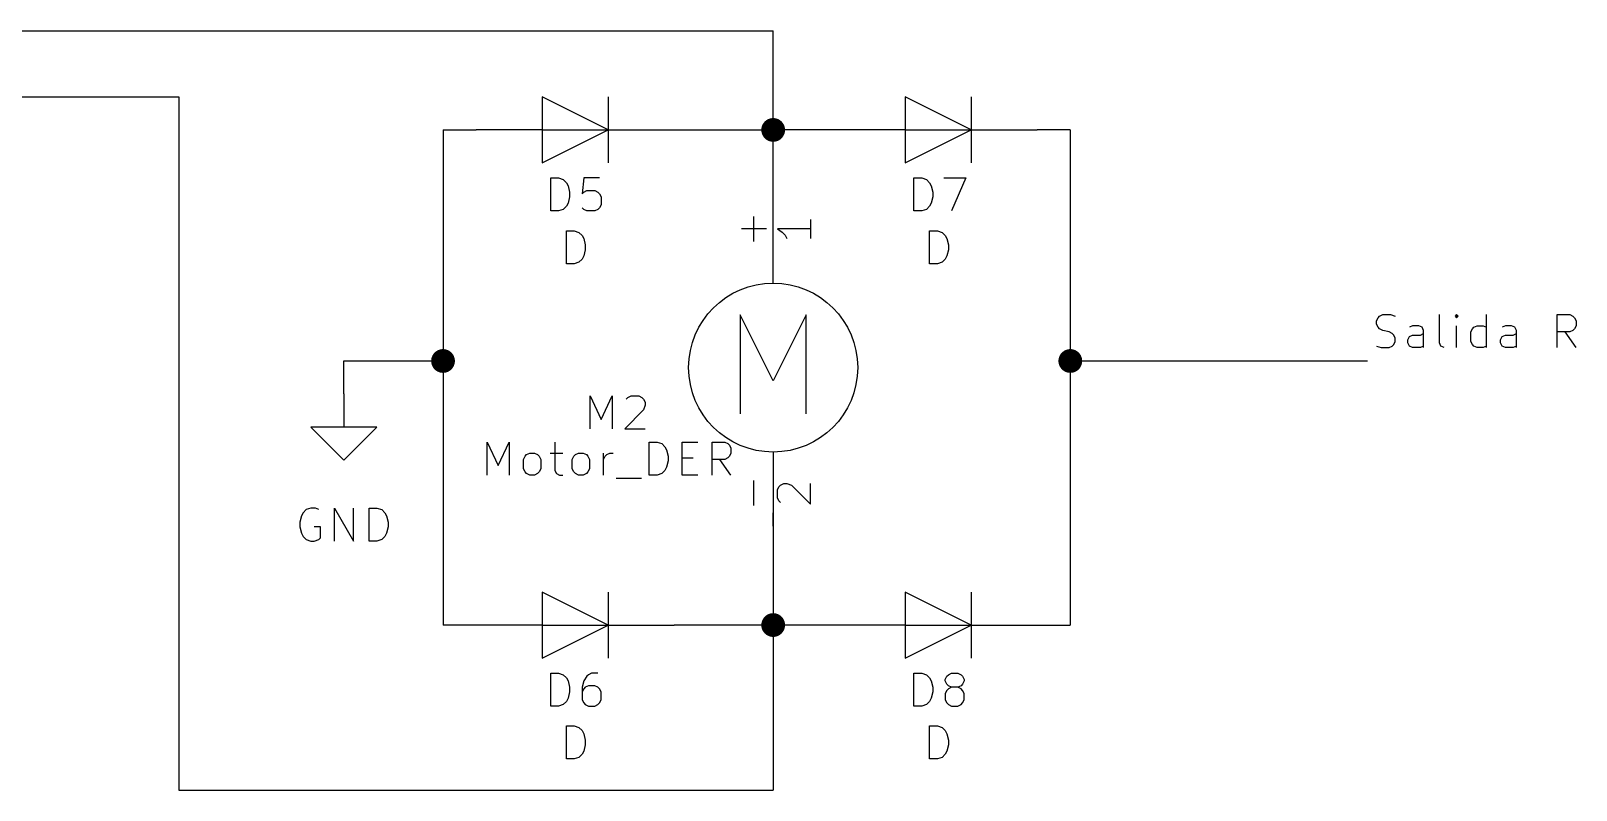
# Model space of a CAD drawing. Extents: x 0.4 to 11.3, y -7.9 to -0.4.
# Drawn here: x 2.926 to 5.266, y -5.1 to -3.95 of the extents above; entities that cross this region are included whole.
import ezdxf

# ---------------------------------------------------------------- set-up
doc = ezdxf.new("R2010")
doc.units = 0
doc.header["$MEASUREMENT"] = 0
for name, color, linetype in [('CYAN2', 4, 'CONTINUOUS'), ('GRAY1', 251, 'CONTINUOUS'), ('GREEN3', 91, 'CONTINUOUS'), ('RED2', 1, 'CONTINUOUS'), ('RED3', 11, 'CONTINUOUS')]:
    doc.layers.add(name, color=color, linetype=linetype)

msp = doc.modelspace()

# ---------------------------------------------------------------- linework, layer by layer
at = {"layer": 'CYAN2', "linetype": 'CONTINUOUS'}
for p, q in [((3.7131, -4.2228), (3.7131, -4.1728)), ((3.7131, -4.1728), (3.725, -4.1728)), ((3.7131, -4.2228), (3.7131, -4.1728)), ((3.7131, -4.1728), (3.725, -4.1728)), ((3.725, -4.1728), (3.7321, -4.1752)), ((3.725, -4.1728), (3.7321, -4.1752)), ((3.7321, -4.1752), (3.7369, -4.1799)), ((3.7321, -4.1752), (3.7369, -4.1799)), ((3.7369, -4.1799), (3.7393, -4.1847)), ((3.7369, -4.1799), (3.7393, -4.1847)), ((3.7393, -4.1847), (3.7417, -4.1942)), ((3.7393, -4.1847), (3.7417, -4.1942)), ((3.7631, -4.1728), (3.7607, -4.1966)), ((3.7631, -4.1728), (3.7607, -4.1966)), ((3.7869, -4.1728), (3.7631, -4.1728)), ((3.7869, -4.1728), (3.7631, -4.1728)), ((4.2631, -4.2228), (4.2631, -4.1728)), ((4.2631, -4.1728), (4.275, -4.1728)), ((4.2631, -4.2228), (4.2631, -4.1728)), ((4.2631, -4.1728), (4.275, -4.1728)), ((4.275, -4.1728), (4.2821, -4.1752)), ((4.275, -4.1728), (4.2821, -4.1752)), ((4.2821, -4.1752), (4.2869, -4.1799)), ((4.2821, -4.1752), (4.2869, -4.1799)), ((4.2869, -4.1799), (4.2893, -4.1847)), ((4.2869, -4.1799), (4.2893, -4.1847)), ((4.2893, -4.1847), (4.2917, -4.1942)), ((4.2893, -4.1847), (4.2917, -4.1942)), ((4.3083, -4.1728), (4.3417, -4.1728)), ((4.3083, -4.1728), (4.3417, -4.1728)), ((4.3417, -4.1728), (4.3202, -4.2228)), ((4.3417, -4.1728), (4.3202, -4.2228)), ((3.7393, -4.2109), (3.7369, -4.2157)), ((3.7393, -4.2109), (3.7369, -4.2157)), ((3.7417, -4.2014), (3.7393, -4.2109)), ((3.7417, -4.2014), (3.7393, -4.2109)), ((3.7417, -4.1942), (3.7417, -4.2014)), ((3.7417, -4.1942), (3.7417, -4.2014)), ((3.7607, -4.1966), (3.7631, -4.1942)), ((3.7607, -4.1966), (3.7631, -4.1942)), ((3.7631, -4.1942), (3.7679, -4.1919)), ((3.7631, -4.1942), (3.7679, -4.1919)), ((3.7679, -4.1919), (3.7798, -4.1919)), ((3.7679, -4.1919), (3.7798, -4.1919)), ((3.7798, -4.1919), (3.7845, -4.1942)), ((3.7798, -4.1919), (3.7845, -4.1942)), ((3.7845, -4.1942), (3.7869, -4.1966)), ((3.7845, -4.1942), (3.7869, -4.1966)), ((3.7869, -4.1966), (3.7893, -4.2014)), ((3.7869, -4.1966), (3.7893, -4.2014)), ((3.7893, -4.2014), (3.7893, -4.2133)), ((3.7893, -4.2014), (3.7893, -4.2133)), ((4.2893, -4.2109), (4.2869, -4.2157)), ((4.2893, -4.2109), (4.2869, -4.2157)), ((4.2917, -4.2014), (4.2893, -4.2109)), ((4.2917, -4.2014), (4.2893, -4.2109)), ((4.2917, -4.1942), (4.2917, -4.2014)), ((4.2917, -4.1942), (4.2917, -4.2014)), ((3.725, -4.2228), (3.7131, -4.2228)), ((3.725, -4.2228), (3.7131, -4.2228)), ((3.7321, -4.2204), (3.725, -4.2228)), ((3.7321, -4.2204), (3.725, -4.2228)), ((3.7369, -4.2157), (3.7321, -4.2204)), ((3.7369, -4.2157), (3.7321, -4.2204)), ((3.7631, -4.2204), (3.7607, -4.218)), ((3.7631, -4.2204), (3.7607, -4.218)), ((3.7679, -4.2228), (3.7631, -4.2204)), ((3.7679, -4.2228), (3.7631, -4.2204)), ((3.7798, -4.2228), (3.7679, -4.2228)), ((3.7798, -4.2228), (3.7679, -4.2228)), ((3.7845, -4.2204), (3.7798, -4.2228)), ((3.7845, -4.2204), (3.7798, -4.2228)), ((3.7869, -4.218), (3.7845, -4.2204)), ((3.7869, -4.218), (3.7845, -4.2204)), ((3.7893, -4.2133), (3.7869, -4.218)), ((3.7893, -4.2133), (3.7869, -4.218)), ((4.0208, -4.269), (4.0208, -4.231)), ((4.0208, -4.269), (4.0208, -4.231)), ((4.275, -4.2228), (4.2631, -4.2228)), ((4.275, -4.2228), (4.2631, -4.2228)), ((4.2821, -4.2204), (4.275, -4.2228)), ((4.2821, -4.2204), (4.275, -4.2228)), ((4.2869, -4.2157), (4.2821, -4.2204)), ((4.2869, -4.2157), (4.2821, -4.2204)), ((3.7369, -4.3028), (3.7369, -4.2528)), ((3.7369, -4.2528), (3.7488, -4.2528)), ((3.7369, -4.3028), (3.7369, -4.2528)), ((3.7369, -4.2528), (3.7488, -4.2528)), ((3.7488, -4.2528), (3.7559, -4.2552)), ((3.7488, -4.2528), (3.7559, -4.2552)), ((3.7559, -4.2552), (3.7607, -4.2599)), ((3.7559, -4.2552), (3.7607, -4.2599)), ((4.0399, -4.25), (4.0018, -4.25)), ((4.0399, -4.25), (4.0018, -4.25)), ((4.2869, -4.3028), (4.2869, -4.2528)), ((4.2869, -4.2528), (4.2988, -4.2528)), ((4.2869, -4.3028), (4.2869, -4.2528)), ((4.2869, -4.2528), (4.2988, -4.2528)), ((4.2988, -4.2528), (4.3059, -4.2552)), ((4.2988, -4.2528), (4.3059, -4.2552)), ((4.3059, -4.2552), (4.3107, -4.2599)), ((4.3059, -4.2552), (4.3107, -4.2599)), ((3.7607, -4.2599), (3.7631, -4.2647)), ((3.7607, -4.2599), (3.7631, -4.2647)), ((3.7631, -4.2647), (3.7655, -4.2742)), ((3.7631, -4.2647), (3.7655, -4.2742)), ((3.7655, -4.2814), (3.7631, -4.2909)), ((3.7655, -4.2814), (3.7631, -4.2909)), ((3.7655, -4.2742), (3.7655, -4.2814)), ((3.7655, -4.2742), (3.7655, -4.2814)), ((4.3107, -4.2599), (4.3131, -4.2647)), ((4.3107, -4.2599), (4.3131, -4.2647)), ((4.3131, -4.2647), (4.3155, -4.2742)), ((4.3131, -4.2647), (4.3155, -4.2742)), ((4.3155, -4.2814), (4.3131, -4.2909)), ((4.3155, -4.2814), (4.3131, -4.2909)), ((4.3155, -4.2742), (4.3155, -4.2814)), ((4.3155, -4.2742), (4.3155, -4.2814)), ((3.7488, -4.3028), (3.7369, -4.3028)), ((3.7488, -4.3028), (3.7369, -4.3028)), ((3.7559, -4.3004), (3.7488, -4.3028)), ((3.7559, -4.3004), (3.7488, -4.3028)), ((3.7607, -4.2957), (3.7559, -4.3004)), ((3.7607, -4.2957), (3.7559, -4.3004)), ((3.7631, -4.2909), (3.7607, -4.2957)), ((3.7631, -4.2909), (3.7607, -4.2957)), ((4.2988, -4.3028), (4.2869, -4.3028)), ((4.2988, -4.3028), (4.2869, -4.3028)), ((4.3059, -4.3004), (4.2988, -4.3028)), ((4.3059, -4.3004), (4.2988, -4.3028)), ((4.3107, -4.2957), (4.3059, -4.3004)), ((4.3107, -4.2957), (4.3059, -4.3004)), ((4.3131, -4.2909), (4.3107, -4.2957)), ((4.3131, -4.2909), (4.3107, -4.2957)), ((3.7728, -4.5528), (3.7728, -4.5028)), ((3.7728, -4.5028), (3.7894, -4.5385)), ((3.7728, -4.5528), (3.7728, -4.5028)), ((3.7728, -4.5028), (3.7894, -4.5385)), ((3.7894, -4.5385), (3.8061, -4.5028)), ((3.7894, -4.5385), (3.8061, -4.5028)), ((3.8061, -4.5028), (3.8061, -4.5528)), ((3.8061, -4.5028), (3.8061, -4.5528)), ((3.8275, -4.5076), (3.8299, -4.5052)), ((3.8275, -4.5076), (3.8299, -4.5052)), ((3.8299, -4.5052), (3.8347, -4.5028)), ((3.8299, -4.5052), (3.8347, -4.5028)), ((3.8347, -4.5028), (3.8466, -4.5028)), ((3.8347, -4.5028), (3.8466, -4.5028)), ((3.8466, -4.5028), (3.8513, -4.5052)), ((3.8466, -4.5028), (3.8513, -4.5052)), ((3.8513, -4.5052), (3.8537, -4.5076)), ((3.8513, -4.5052), (3.8537, -4.5076)), ((3.8537, -4.5076), (3.8561, -4.5123)), ((3.8537, -4.5076), (3.8561, -4.5123)), ((3.8561, -4.5123), (3.8561, -4.5171)), ((3.8561, -4.5123), (3.8561, -4.5171)), ((3.8537, -4.5242), (3.8251, -4.5528)), ((3.8537, -4.5242), (3.8251, -4.5528)), ((3.8561, -4.5171), (3.8537, -4.5242)), ((3.8561, -4.5171), (3.8537, -4.5242)), ((3.8251, -4.5528), (3.8561, -4.5528)), ((3.8251, -4.5528), (3.8561, -4.5528)), ((3.6171, -4.6228), (3.6171, -4.5728)), ((3.6171, -4.5728), (3.6337, -4.6085)), ((3.6171, -4.6228), (3.6171, -4.5728)), ((3.6171, -4.5728), (3.6337, -4.6085)), ((3.6337, -4.6085), (3.6504, -4.5728)), ((3.6337, -4.6085), (3.6504, -4.5728)), ((3.6504, -4.5728), (3.6504, -4.6228)), ((3.6504, -4.5728), (3.6504, -4.6228)), ((3.7194, -4.5728), (3.7194, -4.6157)), ((3.7194, -4.5728), (3.7194, -4.6157)), ((3.8623, -4.6228), (3.8623, -4.5728)), ((3.8623, -4.5728), (3.8742, -4.5728)), ((3.8623, -4.6228), (3.8623, -4.5728)), ((3.8623, -4.5728), (3.8742, -4.5728)), ((3.8742, -4.5728), (3.8813, -4.5752)), ((3.8742, -4.5728), (3.8813, -4.5752)), ((3.8813, -4.5752), (3.8861, -4.5799)), ((3.8813, -4.5752), (3.8861, -4.5799)), ((3.8861, -4.5799), (3.8885, -4.5847)), ((3.8861, -4.5799), (3.8885, -4.5847)), ((3.8885, -4.5847), (3.8909, -4.5942)), ((3.8885, -4.5847), (3.8909, -4.5942)), ((3.9123, -4.6228), (3.9123, -4.5728)), ((3.9123, -4.5728), (3.9361, -4.5728)), ((3.9123, -4.6228), (3.9123, -4.5728)), ((3.9123, -4.5728), (3.9361, -4.5728)), ((3.9575, -4.6228), (3.9575, -4.5728)), ((3.9575, -4.5728), (3.9766, -4.5728)), ((3.9575, -4.6228), (3.9575, -4.5728)), ((3.9575, -4.5728), (3.9766, -4.5728)), ((3.9766, -4.5728), (3.9813, -4.5752)), ((3.9766, -4.5728), (3.9813, -4.5752)), ((3.9813, -4.5752), (3.9837, -4.5776)), ((3.9813, -4.5752), (3.9837, -4.5776)), ((3.9837, -4.5776), (3.9861, -4.5823)), ((3.9837, -4.5776), (3.9861, -4.5823)), ((3.9861, -4.5823), (3.9861, -4.5895)), ((3.9861, -4.5823), (3.9861, -4.5895)), ((3.6718, -4.599), (3.6742, -4.5942)), ((3.6718, -4.599), (3.6742, -4.5942)), ((3.6718, -4.6133), (3.6718, -4.599)), ((3.6718, -4.6133), (3.6718, -4.599)), ((3.6742, -4.5942), (3.6766, -4.5919)), ((3.6742, -4.5942), (3.6766, -4.5919)), ((3.6766, -4.5919), (3.6813, -4.5895)), ((3.6766, -4.5919), (3.6813, -4.5895)), ((3.6813, -4.5895), (3.6885, -4.5895)), ((3.6813, -4.5895), (3.6885, -4.5895)), ((3.6885, -4.5895), (3.6932, -4.5919)), ((3.6885, -4.5895), (3.6932, -4.5919)), ((3.6932, -4.5919), (3.6956, -4.5942)), ((3.6932, -4.5919), (3.6956, -4.5942)), ((3.6956, -4.5942), (3.698, -4.599)), ((3.6956, -4.5942), (3.698, -4.599)), ((3.698, -4.599), (3.698, -4.6133)), ((3.698, -4.599), (3.698, -4.6133)), ((3.7123, -4.5895), (3.7313, -4.5895)), ((3.7123, -4.5895), (3.7313, -4.5895)), ((3.7456, -4.599), (3.748, -4.5942)), ((3.7456, -4.599), (3.748, -4.5942)), ((3.7456, -4.6133), (3.7456, -4.599)), ((3.7456, -4.6133), (3.7456, -4.599)), ((3.748, -4.5942), (3.7504, -4.5919)), ((3.748, -4.5942), (3.7504, -4.5919)), ((3.7504, -4.5919), (3.7551, -4.5895)), ((3.7504, -4.5919), (3.7551, -4.5895)), ((3.7551, -4.5895), (3.7623, -4.5895)), ((3.7551, -4.5895), (3.7623, -4.5895)), ((3.7623, -4.5895), (3.7671, -4.5919)), ((3.7623, -4.5895), (3.7671, -4.5919)), ((3.7671, -4.5919), (3.7694, -4.5942)), ((3.7671, -4.5919), (3.7694, -4.5942)), ((3.7694, -4.5942), (3.7718, -4.599)), ((3.7694, -4.5942), (3.7718, -4.599)), ((3.7718, -4.599), (3.7718, -4.6133)), ((3.7718, -4.599), (3.7718, -4.6133)), ((3.7932, -4.6228), (3.7932, -4.5895)), ((3.7932, -4.6228), (3.7932, -4.5895)), ((3.7932, -4.599), (3.7956, -4.5942)), ((3.7932, -4.599), (3.7956, -4.5942)), ((3.7956, -4.5942), (3.798, -4.5919)), ((3.7956, -4.5942), (3.798, -4.5919)), ((3.798, -4.5919), (3.8028, -4.5895)), ((3.798, -4.5919), (3.8028, -4.5895)), ((3.8028, -4.5895), (3.8075, -4.5895)), ((3.8028, -4.5895), (3.8075, -4.5895)), ((3.8909, -4.6014), (3.8885, -4.6109)), ((3.8909, -4.6014), (3.8885, -4.6109)), ((3.8909, -4.5942), (3.8909, -4.6014)), ((3.8909, -4.5942), (3.8909, -4.6014)), ((3.9123, -4.5966), (3.929, -4.5966)), ((3.9123, -4.5966), (3.929, -4.5966)), ((3.9766, -4.599), (3.9575, -4.599)), ((3.9766, -4.599), (3.9575, -4.599)), ((3.9861, -4.6228), (3.9694, -4.599)), ((3.9861, -4.6228), (3.9694, -4.599)), ((3.9813, -4.5966), (3.9766, -4.599)), ((3.9813, -4.5966), (3.9766, -4.599)), ((3.9837, -4.5942), (3.9813, -4.5966)), ((3.9837, -4.5942), (3.9813, -4.5966)), ((3.9861, -4.5895), (3.9837, -4.5942)), ((3.9861, -4.5895), (3.9837, -4.5942)), ((3.6742, -4.618), (3.6718, -4.6133)), ((3.6742, -4.618), (3.6718, -4.6133)), ((3.6766, -4.6204), (3.6742, -4.618)), ((3.6766, -4.6204), (3.6742, -4.618)), ((3.6813, -4.6228), (3.6766, -4.6204)), ((3.6813, -4.6228), (3.6766, -4.6204)), ((3.6885, -4.6228), (3.6813, -4.6228)), ((3.6885, -4.6228), (3.6813, -4.6228)), ((3.6932, -4.6204), (3.6885, -4.6228)), ((3.6932, -4.6204), (3.6885, -4.6228)), ((3.6956, -4.618), (3.6932, -4.6204)), ((3.6956, -4.618), (3.6932, -4.6204)), ((3.698, -4.6133), (3.6956, -4.618)), ((3.698, -4.6133), (3.6956, -4.618)), ((3.7194, -4.6157), (3.7218, -4.6204)), ((3.7194, -4.6157), (3.7218, -4.6204)), ((3.7218, -4.6204), (3.7266, -4.6228)), ((3.7218, -4.6204), (3.7266, -4.6228)), ((3.7266, -4.6228), (3.7313, -4.6228)), ((3.7266, -4.6228), (3.7313, -4.6228)), ((3.748, -4.618), (3.7456, -4.6133)), ((3.748, -4.618), (3.7456, -4.6133)), ((3.7504, -4.6204), (3.748, -4.618)), ((3.7504, -4.6204), (3.748, -4.618)), ((3.7551, -4.6228), (3.7504, -4.6204)), ((3.7551, -4.6228), (3.7504, -4.6204)), ((3.7623, -4.6228), (3.7551, -4.6228)), ((3.7623, -4.6228), (3.7551, -4.6228)), ((3.7671, -4.6204), (3.7623, -4.6228)), ((3.7671, -4.6204), (3.7623, -4.6228)), ((3.7694, -4.618), (3.7671, -4.6204)), ((3.7694, -4.618), (3.7671, -4.6204)), ((3.7718, -4.6133), (3.7694, -4.618)), ((3.7718, -4.6133), (3.7694, -4.618)), ((3.8123, -4.6276), (3.8504, -4.6276)), ((3.8123, -4.6276), (3.8504, -4.6276)), ((3.8742, -4.6228), (3.8623, -4.6228)), ((3.8742, -4.6228), (3.8623, -4.6228)), ((3.8813, -4.6204), (3.8742, -4.6228)), ((3.8813, -4.6204), (3.8742, -4.6228)), ((3.8861, -4.6157), (3.8813, -4.6204)), ((3.8861, -4.6157), (3.8813, -4.6204)), ((3.8885, -4.6109), (3.8861, -4.6157)), ((3.8885, -4.6109), (3.8861, -4.6157)), ((3.9361, -4.6228), (3.9123, -4.6228)), ((3.9361, -4.6228), (3.9123, -4.6228)), ((4.0208, -4.669), (4.0208, -4.631)), ((4.0208, -4.669), (4.0208, -4.631)), ((3.3381, -4.6799), (3.3357, -4.6847)), ((3.3429, -4.6752), (3.3381, -4.6799)), ((3.35, -4.6728), (3.3429, -4.6752)), ((3.3571, -4.6728), (3.35, -4.6728)), ((3.3619, -4.6752), (3.3571, -4.6728)), ((3.3857, -4.7228), (3.3857, -4.6728)), ((3.3857, -4.6728), (3.4143, -4.7228)), ((3.4143, -4.7228), (3.4143, -4.6728)), ((3.4381, -4.7228), (3.4381, -4.6728)), ((3.4381, -4.6728), (3.45, -4.6728)), ((3.45, -4.6728), (3.4571, -4.6752)), ((3.4571, -4.6752), (3.4619, -4.6799)), ((3.4619, -4.6799), (3.4643, -4.6847)), ((3.3357, -4.6847), (3.3333, -4.6942)), ((3.3333, -4.6942), (3.3333, -4.7014)), ((3.3333, -4.7014), (3.3357, -4.7109)), ((3.3643, -4.7014), (3.3548, -4.7014)), ((3.3643, -4.718), (3.3643, -4.7014)), ((3.4643, -4.6847), (3.4667, -4.6942)), ((3.4667, -4.7014), (3.4643, -4.7109)), ((3.4667, -4.6942), (3.4667, -4.7014)), ((3.3357, -4.7109), (3.3381, -4.7157)), ((3.3381, -4.7157), (3.3429, -4.7204)), ((3.3429, -4.7204), (3.35, -4.7228)), ((3.35, -4.7228), (3.3548, -4.7228)), ((3.3548, -4.7228), (3.3619, -4.7204)), ((3.3619, -4.7204), (3.3643, -4.718)), ((3.45, -4.7228), (3.4381, -4.7228)), ((3.4571, -4.7204), (3.45, -4.7228)), ((3.4619, -4.7157), (3.4571, -4.7204)), ((3.4643, -4.7109), (3.4619, -4.7157)), ((3.7131, -4.9728), (3.7131, -4.9228)), ((3.7131, -4.9228), (3.725, -4.9228)), ((3.725, -4.9228), (3.7321, -4.9252)), ((3.7321, -4.9252), (3.7369, -4.9299)), ((3.7369, -4.9299), (3.7393, -4.9347)), ((3.7393, -4.9347), (3.7417, -4.9442)), ((3.7631, -4.9347), (3.7607, -4.9442)), ((3.7679, -4.9276), (3.7631, -4.9347)), ((3.7702, -4.9252), (3.7679, -4.9276)), ((3.775, -4.9228), (3.7702, -4.9252)), ((3.7845, -4.9228), (3.775, -4.9228)), ((4.2631, -4.9728), (4.2631, -4.9228)), ((4.2631, -4.9228), (4.275, -4.9228)), ((4.275, -4.9228), (4.2821, -4.9252)), ((4.2821, -4.9252), (4.2869, -4.9299)), ((4.2869, -4.9299), (4.2893, -4.9347)), ((4.2893, -4.9347), (4.2917, -4.9442)), ((4.3107, -4.9323), (4.3131, -4.9276)), ((4.3107, -4.9347), (4.3107, -4.9323)), ((4.3131, -4.9395), (4.3107, -4.9347)), ((4.3131, -4.9276), (4.3155, -4.9252)), ((4.3155, -4.9252), (4.3202, -4.9228)), ((4.3202, -4.9228), (4.3298, -4.9228)), ((4.3298, -4.9228), (4.3345, -4.9252)), ((4.3345, -4.9252), (4.3369, -4.9276)), ((4.3369, -4.9276), (4.3393, -4.9323)), ((4.3393, -4.9347), (4.3369, -4.9395)), ((4.3393, -4.9323), (4.3393, -4.9347)), ((3.7393, -4.9609), (3.7369, -4.9657)), ((3.7417, -4.9514), (3.7393, -4.9609)), ((3.7417, -4.9442), (3.7417, -4.9514)), ((3.7607, -4.9442), (3.7607, -4.9633)), ((3.7631, -4.9466), (3.7607, -4.9514)), ((3.7655, -4.9442), (3.7631, -4.9466)), ((3.7702, -4.9419), (3.7655, -4.9442)), ((3.7798, -4.9419), (3.7702, -4.9419)), ((3.7845, -4.9442), (3.7798, -4.9419)), ((3.7869, -4.9466), (3.7845, -4.9442)), ((3.7893, -4.9514), (3.7869, -4.9466)), ((3.7893, -4.9633), (3.7893, -4.9514)), ((4.2893, -4.9609), (4.2869, -4.9657)), ((4.2917, -4.9514), (4.2893, -4.9609)), ((4.2917, -4.9442), (4.2917, -4.9514)), ((4.3131, -4.949), (4.3107, -4.9538)), ((4.3107, -4.9538), (4.3107, -4.9633)), ((4.3155, -4.9419), (4.3131, -4.9395)), ((4.3155, -4.9466), (4.3131, -4.949)), ((4.3202, -4.9442), (4.3155, -4.9419)), ((4.3202, -4.9442), (4.3155, -4.9466)), ((4.3298, -4.9442), (4.3202, -4.9442)), ((4.3345, -4.9419), (4.3298, -4.9442)), ((4.3345, -4.9466), (4.3298, -4.9442)), ((4.3369, -4.9395), (4.3345, -4.9419)), ((4.3369, -4.949), (4.3345, -4.9466)), ((4.3393, -4.9538), (4.3369, -4.949)), ((4.3393, -4.9633), (4.3393, -4.9538)), ((3.725, -4.9728), (3.7131, -4.9728)), ((3.7321, -4.9704), (3.725, -4.9728)), ((3.7369, -4.9657), (3.7321, -4.9704)), ((3.7607, -4.9633), (3.7631, -4.968)), ((3.7631, -4.968), (3.7655, -4.9704)), ((3.7655, -4.9704), (3.7702, -4.9728)), ((3.7702, -4.9728), (3.7798, -4.9728)), ((3.7798, -4.9728), (3.7845, -4.9704)), ((3.7845, -4.9704), (3.7869, -4.968)), ((3.7869, -4.968), (3.7893, -4.9633)), ((4.275, -4.9728), (4.2631, -4.9728)), ((4.2821, -4.9704), (4.275, -4.9728)), ((4.2869, -4.9657), (4.2821, -4.9704)), ((4.3107, -4.9633), (4.3131, -4.968)), ((4.3131, -4.968), (4.3155, -4.9704)), ((4.3155, -4.9704), (4.3202, -4.9728)), ((4.3202, -4.9728), (4.3298, -4.9728)), ((4.3298, -4.9728), (4.3345, -4.9704)), ((4.3345, -4.9704), (4.3369, -4.968)), ((4.3369, -4.968), (4.3393, -4.9633)), ((3.7369, -5.0528), (3.7369, -5.0028)), ((3.7369, -5.0028), (3.7488, -5.0028)), ((3.7488, -5.0028), (3.7559, -5.0052)), ((3.7559, -5.0052), (3.7607, -5.0099)), ((4.2869, -5.0528), (4.2869, -5.0028)), ((4.2869, -5.0028), (4.2988, -5.0028)), ((4.2988, -5.0028), (4.3059, -5.0052)), ((4.3059, -5.0052), (4.3107, -5.0099)), ((3.7607, -5.0099), (3.7631, -5.0147)), ((3.7631, -5.0147), (3.7655, -5.0242)), ((3.7655, -5.0242), (3.7655, -5.0314)), ((4.3107, -5.0099), (4.3131, -5.0147)), ((4.3131, -5.0147), (4.3155, -5.0242)), ((4.3155, -5.0242), (4.3155, -5.0314)), ((3.7488, -5.0528), (3.7369, -5.0528)), ((3.7559, -5.0504), (3.7488, -5.0528)), ((3.7607, -5.0457), (3.7559, -5.0504)), ((3.7631, -5.0409), (3.7607, -5.0457)), ((3.7655, -5.0314), (3.7631, -5.0409)), ((4.2988, -5.0528), (4.2869, -5.0528)), ((4.3059, -5.0504), (4.2988, -5.0528)), ((4.3107, -5.0457), (4.3059, -5.0504)), ((4.3131, -5.0409), (4.3107, -5.0457)), ((4.3155, -5.0314), (4.3131, -5.0409))]:
    msp.add_line(p, q, dxfattribs=at)
at = {"layer": 'GRAY1', "linetype": 'CONTINUOUS'}
for p, q in [((4.9636, -4.3893), (4.966, -4.3846)), ((4.9636, -4.3941), (4.9636, -4.3893)), ((4.966, -4.3988), (4.9636, -4.3941)), ((4.966, -4.3846), (4.9684, -4.3822)), ((4.9684, -4.4012), (4.966, -4.3988)), ((4.9684, -4.3822), (4.9732, -4.3798)), ((4.9732, -4.3798), (4.9851, -4.3798)), ((4.9851, -4.3798), (4.9922, -4.3822)), ((5.0184, -4.3965), (5.0136, -4.3988)), ((5.0279, -4.3965), (5.0184, -4.3965)), ((5.0327, -4.3988), (5.0279, -4.3965)), ((5.0351, -4.4036), (5.0327, -4.3988)), ((5.0589, -4.4227), (5.0589, -4.3798)), ((5.0851, -4.3798), (5.0827, -4.3822)), ((5.0827, -4.3822), (5.0851, -4.3846)), ((5.0874, -4.3822), (5.0851, -4.3798)), ((5.0851, -4.3798), (5.0851, -4.3846)), ((5.0851, -4.3846), (5.0874, -4.3822)), ((5.0851, -4.4298), (5.0851, -4.3965)), ((5.1089, -4.4012), (5.1112, -4.3988)), ((5.1112, -4.3988), (5.116, -4.3965)), ((5.116, -4.3965), (5.1255, -4.3965)), ((5.1255, -4.3965), (5.1303, -4.3988)), ((5.1303, -4.4298), (5.1303, -4.3798)), ((5.1589, -4.3965), (5.1541, -4.3988)), ((5.1684, -4.3965), (5.1589, -4.3965)), ((5.1731, -4.3988), (5.1684, -4.3965)), ((5.1755, -4.4036), (5.1731, -4.3988)), ((5.2374, -4.4298), (5.2374, -4.3798)), ((5.2374, -4.3798), (5.2565, -4.3798)), ((5.2565, -4.3798), (5.2612, -4.3822)), ((5.2612, -4.3822), (5.2636, -4.3846)), ((5.2636, -4.3846), (5.266, -4.3893)), ((5.266, -4.3965), (5.2636, -4.4012)), ((5.266, -4.3893), (5.266, -4.3965)), ((4.9732, -4.4036), (4.9684, -4.4012)), ((4.9827, -4.406), (4.9732, -4.4036)), ((4.9874, -4.4084), (4.9827, -4.406)), ((4.9898, -4.4108), (4.9874, -4.4084)), ((4.9922, -4.4155), (4.9898, -4.4108)), ((4.9898, -4.425), (4.9922, -4.4203)), ((4.9922, -4.4203), (4.9922, -4.4155)), ((5.0113, -4.4179), (5.0136, -4.4131)), ((5.0113, -4.4227), (5.0113, -4.4179)), ((5.0136, -4.4274), (5.0113, -4.4227)), ((5.0136, -4.4131), (5.0184, -4.4108)), ((5.0184, -4.4108), (5.0303, -4.4108)), ((5.0303, -4.4108), (5.0351, -4.4084)), ((5.0351, -4.4298), (5.0351, -4.4036)), ((5.0612, -4.4274), (5.0589, -4.4227)), ((5.1065, -4.406), (5.1089, -4.4012)), ((5.1065, -4.4203), (5.1065, -4.406)), ((5.1089, -4.425), (5.1065, -4.4203)), ((5.1517, -4.4179), (5.1541, -4.4131)), ((5.1517, -4.4227), (5.1517, -4.4179)), ((5.1541, -4.4274), (5.1517, -4.4227)), ((5.1541, -4.4131), (5.1589, -4.4108)), ((5.1589, -4.4108), (5.1708, -4.4108)), ((5.1708, -4.4108), (5.1755, -4.4084)), ((5.1755, -4.4298), (5.1755, -4.4036)), ((5.2565, -4.406), (5.2374, -4.406)), ((5.266, -4.4298), (5.2493, -4.406)), ((5.2612, -4.4036), (5.2565, -4.406)), ((5.2636, -4.4012), (5.2612, -4.4036)), ((4.9636, -4.4274), (4.9708, -4.4298)), ((4.9708, -4.4298), (4.9827, -4.4298)), ((4.9827, -4.4298), (4.9874, -4.4274)), ((4.9874, -4.4274), (4.9898, -4.425)), ((5.0184, -4.4298), (5.0136, -4.4274)), ((5.0303, -4.4298), (5.0184, -4.4298)), ((5.0351, -4.4274), (5.0303, -4.4298)), ((5.066, -4.4298), (5.0612, -4.4274)), ((5.1112, -4.4274), (5.1089, -4.425)), ((5.116, -4.4298), (5.1112, -4.4274)), ((5.1255, -4.4298), (5.116, -4.4298)), ((5.1303, -4.4274), (5.1255, -4.4298)), ((5.1589, -4.4298), (5.1541, -4.4274)), ((5.1708, -4.4298), (5.1589, -4.4298)), ((5.1755, -4.4274), (5.1708, -4.4298))]:
    msp.add_line(p, q, dxfattribs=at)
at = {"layer": 'GREEN3', "linetype": 'CONTINUOUS'}
for p, q in [((2.85, -3.95), (4.05, -3.95)), ((4.05, -4.1), (4.05, -3.95)), ((2.85, -4.05), (3.15, -4.05)), ((3.15, -4.05), (3.15, -5.1)), ((3.55, -4.1), (3.6, -4.1)), ((3.55, -4.1), (3.55, -4.45)), ((3.9, -4.1), (4.05, -4.1)), ((4.15, -4.1), (4.05, -4.1)), ((4.05, -4.2), (4.05, -4.1)), ((4.5, -4.1), (4.45, -4.1)), ((4.5, -4.1), (4.5, -4.45)), ((3.4, -4.5), (3.4, -4.45)), ((3.4, -4.45), (3.55, -4.45)), ((3.55, -4.45), (3.55, -4.85)), ((4.5, -4.45), (4.95, -4.45)), ((4.5, -4.45), (4.5, -4.85)), ((4.05, -4.7), (4.05, -4.85)), ((3.6, -4.85), (3.55, -4.85)), ((4.05, -4.85), (3.9, -4.85)), ((4.05, -4.85), (4.05, -5.1)), ((4.15, -4.85), (4.05, -4.85)), ((4.45, -4.85), (4.5, -4.85)), ((3.15, -5.1), (4.05, -5.1))]:
    msp.add_line(p, q, dxfattribs=at)
at = {"layer": 'GREEN3', "const_width": 0.018}
for points in [[(4.041, -4.1, 1), (4.059, -4.1, 1)], [(3.541, -4.45, 1), (3.559, -4.45, 1)], [(4.491, -4.45, 1), (4.509, -4.45, 1)], [(4.041, -4.85, 1), (4.059, -4.85, 1)]]:
    msp.add_lwpolyline(points, format="xyb", close=True, dxfattribs=at)
at = {"layer": 'RED2', "linetype": 'CONTINUOUS'}
for p, q in [((3.7, -4.05), (3.7, -4.15)), ((3.8, -4.1), (3.7, -4.05)), ((3.8, -4.05), (3.8, -4.15)), ((4.25, -4.05), (4.25, -4.15)), ((4.35, -4.1), (4.25, -4.05)), ((4.35, -4.05), (4.35, -4.15)), ((3.7, -4.1), (3.6, -4.1)), ((3.7, -4.1), (3.6, -4.1)), ((3.7, -4.15), (3.8, -4.1)), ((3.7, -4.1), (3.8, -4.1)), ((3.8, -4.1), (3.9, -4.1)), ((3.8, -4.1), (3.9, -4.1)), ((4.25, -4.1), (4.15, -4.1)), ((4.25, -4.1), (4.15, -4.1)), ((4.25, -4.15), (4.35, -4.1)), ((4.25, -4.1), (4.35, -4.1)), ((4.35, -4.1), (4.45, -4.1)), ((4.35, -4.1), (4.45, -4.1)), ((4.05, -4.3), (4.05, -4.2)), ((4.05, -4.3), (4.05, -4.2)), ((4.05, -4.32), (4.05, -4.3)), ((4.05, -4.332), (4.05, -4.318)), ((4.05, -4.48), (4, -4.38)), ((4, -4.38), (4, -4.53)), ((4.1, -4.38), (4.05, -4.48)), ((4.1, -4.53), (4.1, -4.38)), ((3.4, -4.5), (3.4, -4.55)), ((3.4, -4.55), (3.35, -4.55)), ((3.35, -4.55), (3.4, -4.6)), ((3.4, -4.6), (3.45, -4.55)), ((3.45, -4.55), (3.4, -4.55)), ((4.05, -4.588), (4.05, -4.604)), ((4.05, -4.6), (4.05, -4.7)), ((4.05, -4.6), (4.05, -4.7)), ((4.05, -4.7), (4.05, -4.68)), ((3.7, -4.8), (3.7, -4.9)), ((3.8, -4.85), (3.7, -4.8)), ((3.8, -4.8), (3.8, -4.9)), ((4.25, -4.8), (4.25, -4.9)), ((4.35, -4.85), (4.25, -4.8)), ((4.35, -4.8), (4.35, -4.9)), ((3.7, -4.85), (3.6, -4.85)), ((3.7, -4.9), (3.8, -4.85)), ((3.7, -4.85), (3.8, -4.85)), ((3.8, -4.85), (3.9, -4.85)), ((4.25, -4.85), (4.15, -4.85)), ((4.25, -4.9), (4.35, -4.85)), ((4.25, -4.85), (4.35, -4.85)), ((4.35, -4.85), (4.45, -4.85))]:
    msp.add_line(p, q, dxfattribs=at)
at = {"layer": 'RED2'}
msp.add_circle((4.05, -4.46), 0.128, dxfattribs=at)
at = {"layer": 'RED3', "linetype": 'CONTINUOUS'}
for p, q in [((4.1064, -4.25), (4.0564, -4.25)), ((4.0564, -4.25), (4.0635, -4.2548)), ((4.1064, -4.25), (4.0564, -4.25)), ((4.0564, -4.25), (4.0635, -4.2548)), ((4.0635, -4.2548), (4.0683, -4.2595)), ((4.0635, -4.2548), (4.0683, -4.2595)), ((4.1064, -4.2357), (4.1064, -4.2643)), ((4.1064, -4.2357), (4.1064, -4.2643)), ((4.0683, -4.2595), (4.0707, -4.2643)), ((4.0683, -4.2595), (4.0707, -4.2643)), ((4.0564, -4.6452), (4.0588, -4.6405)), ((4.0564, -4.6452), (4.0588, -4.6405)), ((4.0564, -4.6571), (4.0564, -4.6452)), ((4.0564, -4.6571), (4.0564, -4.6452)), ((4.0588, -4.6405), (4.0611, -4.6381)), ((4.0588, -4.6405), (4.0611, -4.6381)), ((4.0611, -4.6381), (4.0659, -4.6357)), ((4.0611, -4.6381), (4.0659, -4.6357)), ((4.0659, -4.6357), (4.0707, -4.6357)), ((4.0659, -4.6357), (4.0707, -4.6357)), ((4.0707, -4.6357), (4.0778, -4.6381)), ((4.0707, -4.6357), (4.0778, -4.6381)), ((4.0778, -4.6381), (4.1064, -4.6667)), ((4.0778, -4.6381), (4.1064, -4.6667)), ((4.1064, -4.6667), (4.1064, -4.6357)), ((4.1064, -4.6667), (4.1064, -4.6357)), ((4.0588, -4.6619), (4.0564, -4.6571)), ((4.0588, -4.6619), (4.0564, -4.6571)), ((4.0611, -4.6643), (4.0588, -4.6619)), ((4.0611, -4.6643), (4.0588, -4.6619))]:
    msp.add_line(p, q, dxfattribs=at)

doc.saveas('drawing.dxf')
